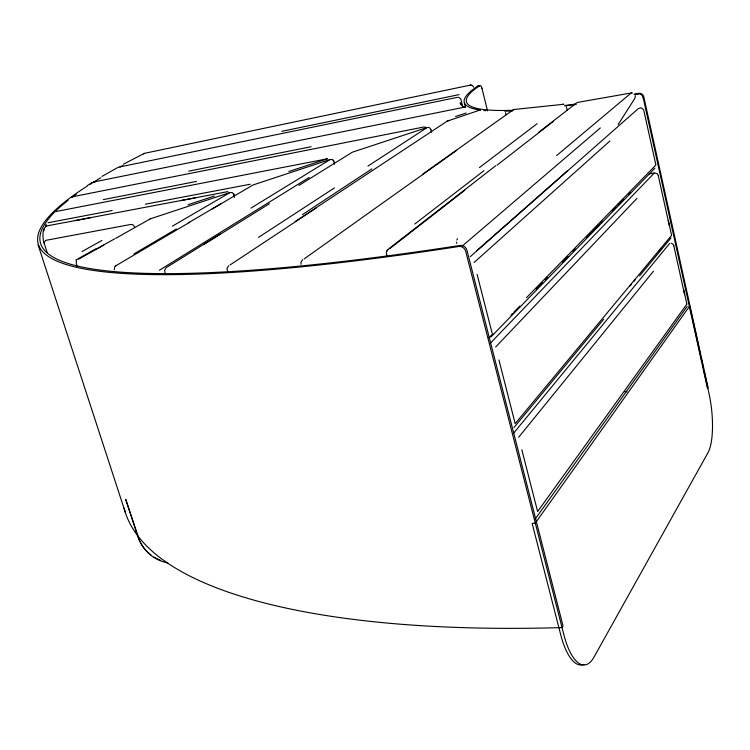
<?xml version="1.0" encoding="UTF-8"?>
<svg xmlns="http://www.w3.org/2000/svg" width="750" height="750" viewBox="0 0 750 750"><rect width="100%" height="100%" fill="white"/><g stroke="black" fill="none" stroke-linecap="round" stroke-linejoin="round"><path stroke-width="1.12" d="M90.291 217.734L47.062 225.862C41.822 228.094 42.956 236.241 43.397 240.928L47.128 252.394M44.456 228.225L43.509 231.478M76.519 260.869L76.266 263.709L77.297 266.906M495.75 165.694L387.816 249.581L386.316 252.375L386.972 256.238M45.909 224.953L46.191 224.213M456.816 240.038L457.519 238.744M618.141 124.556L634.828 98.409L635.409 95.616M534.853 519.544L687.169 306.394M686.756 304.275L537.619 511.584L521.85 449.784M387.816 249.581L386.897 250.734M518.663 437.259L653.475 271.191M513.366 433.472L669.778 243.309M630.028 286.031L631.528 284.231M633.769 281.531L635.259 279.731M659.306 250.753L660.778 248.972M603.741 319.191L513.994 427.481M639.572 275.906L671.034 237.909M671.503 235.444L515.184 423.637L498.938 359.944M115.462 265.941L116.091 265.453M165.947 267.881L164.578 270.506L165.356 274.078M115.594 265.791L114.581 267L114.309 269.85M495.637 347.034L637.013 198.309M490.284 343.247L654.188 173.138M490.884 337.013L654.853 168.225M526.444 297.741L655.903 165.028L643.847 110.634M488.897 337.856L492.909 333.731M510.938 315.206L512.569 313.528M513.759 312.309L516.966 309.009M517.472 308.503L519.919 305.981M536.241 289.209L542.512 282.759M545.222 279.984L547.669 277.462M562.519 262.2L568.078 256.5M572.972 251.466L575.4 248.963M586.65 237.403L590.662 233.287M591.75 232.172L595.828 227.981M596.269 227.522L599.475 224.222M600.722 222.947L602.353 221.269M612.15 211.2L616.228 207.009M618 205.2L623.578 199.462M628.472 194.428L630.122 192.731M474.075 262.5L609.862 141.028M476.616 250.8L567.619 170.653M470.334 256.622L637.509 109.322M638.606 93.347A4.397 4.237 44.2 0 1 643.772 96.778L708.084 387.628L707.512 388.566L643.097 97.369L643.547 96.975M462.488 245.859L600.319 127.941M228.516 265.697L226.959 268.631L227.709 272.306M638.147 93.731L638.606 93.338A258.984 35.072 -13.8 0 1 634.022 94.209M556.659 155.531L631.125 93.037M143.616 153.872L144.562 153.319M638.025 108.712L641.053 107.766L643.716 109.744M389.7 248.681L464.794 190.266M497.072 165.159L553.35 121.378M538.95 132.122L577.2 102.469L631.425 92.944M414.788 224.016L483.947 170.7M479.428 167.606L537.122 123.684M422.662 174.197L513.337 109.753M304.125 258.928L456.666 150.366M302.597 259.641L300.947 262.453L301.059 264.319M295.209 221.588L447.938 120.666L448.669 120.412L447.309 121.116L480.3 109.95M229.95 265.022L316.5 207.797M302.456 214.594L371.906 168.881M87.525 185.494L92.25 182.409M258.412 237.441L334.519 187.866M367.922 166.106L427.181 127.5M45.647 240.422L44.325 242.409L44.4 244.097M159.394 270.234L309.197 177.422M166.631 267.375L220.078 234.169M203.963 244.406L269.447 203.709M298.922 185.4L352.35 152.194L426.891 127.566M250.978 208.106L330.178 159.506M101.972 176.409L118.247 167.25L457.397 97.331M133.922 253.95L176.363 228.984M188.616 222.741L221.353 203.456M116.044 265.65L115.556 265.931L189.675 222.281M211.725 209.288L252.947 184.997L329.934 159.562M172.416 226.144L230.053 192.544M45.769 240.366L130.894 224.428L132.947 224.775L134.653 226.856M75.75 260.109L95.944 248.756M96.497 249.028L114.713 238.772M78.647 259.191L103.65 245.119M115.716 238.331L150.309 218.859M82.05 251.531L101.934 240.45M123.459 164.194L144.047 153.525M229.856 192.581L150.15 218.887M188.016 204.731L214.35 196.05M288.853 171.487L327.037 158.897M455.569 116.522L466.163 113.025M514.106 109.481L563.522 104.297M144.928 153.234L470.484 85.088L472.387 85.434L473.653 87.15M480.497 110.109A261.469 35.419 -13.8 0 1 477.919 85.987L479.231 85.716M281.737 131.334L459.075 94.631M93.263 182.072L465.403 106.988M188.7 171.15L311.128 146.728M72.337 196.8L423.891 126.984L425.831 127.313M103.322 199.612L196.491 181.425M327.422 158.794L56.409 211.434M48 222.759L112.097 210.544M145.341 204.216L250.2 184.228M180.6 200.625L227.869 191.616M75.075 220.594L195.572 197.775M649.294 173.934C652.172 173.344 657.3 171.553 658.425 175.688M463.828 107.025L464.766 106.903M230.728 192.441L232.519 192.759L234.197 194.812L233.484 193.566M476.719 109.547L477.506 109.5M563.288 104.381L562.425 104.428L563.784 104.353M632.034 92.916L632.522 92.944M331.144 159.366L332.672 159.844M458.391 97.219L460.725 98.766L462.816 106.688M428.353 127.369L429.647 127.828L431.1 129.731M671.391 243.216L673.434 244.603L673.959 245.822M333.478 160.538L334.209 161.756M332.55 159.731L333.637 160.688M460.641 103.809L460.134 102.75L461.231 104.616L460.35 103.838L463.725 107.353M38.062 244.8L125.4 512.634M233.794 195.206L234.441 197.409M333.909 162.112L334.5 164.297M46.022 226.631L45.844 225.741M430.903 130.05L431.456 132.206M477.103 274.369L492.056 332.991M464.428 102.984L465.562 107.522M481.95 88.275L487.528 110.878M505.547 112.669L506.081 114.862M566.428 107.119L567.197 110.381M668.297 220.331L671.606 235.2M683.616 289.444L686.85 304.003M700.444 354.806L689.663 306.075L535.294 523.153L532.134 523.35L560.728 634.819A58.734 21.009 86.2 0 0 584.006 664.369M700.941 357.075L701.944 361.603M702.45 363.872L703.453 368.409M703.95 370.678L708.966 393.337A46.181 13.378 83.7 0 1 708 452.691L594.038 657.047A58.791 20.934 86.2 0 1 563.869 634.725L465.675 251.25A5.925 5.269 48.6 0 0 458.85 246.488A794.569 115.106 -13.4 0 1 87.441 185.963M658.312 175.903L669.319 225.6M673.856 246.075L684.619 294.656M456.609 242.184L456.713 243.403M160.612 560.325A43.997 40.809 -42.5 0 1 154.116 557.137M151.2 555.159A43.997 40.809 -42.5 0 1 137.775 536.353L125.738 499.341L138.291 537.038A44.053 40.856 -42.5 0 0 167.822 562.931M90.216 184.209A794.569 115.106 -13.4 0 1 100.884 177.75M119.944 167.072A794.569 115.106 -13.4 0 1 122.822 165.534M124.116 508.106A754.65 226.613 -10.5 0 0 562.031 627.581L563.034 625.941L466.913 250.172A5.916 5.259 48.5 0 0 460.106 245.428A791.353 114.572 -13.4 0 1 68.147 200.287M71.831 197.484A791.353 114.572 -13.4 0 1 76.219 194.288M93.9 182.616A791.353 114.572 -13.4 0 1 95.794 181.453M637.913 93.928A4.397 4.247 44.7 0 1 643.088 97.369M637.913 93.928A261.469 35.419 -13.8 0 1 634.444 94.594M576.188 104.419A261.469 35.419 -13.8 0 1 564.684 106.013M512.512 110.925A261.469 35.419 -13.8 0 1 504.722 111.169M485.822 110.691A261.469 35.419 -13.8 0 1 483.731 110.494M626.972 391.781A250.191 70.716 -11.3 0 1 624.609 391.697M477.909 85.978A3.619 1.322 78.5 0 1 479.006 86.494M575.203 104.072A258.984 35.072 -13.8 0 1 565.012 105.459M513.291 110.241A258.984 35.072 -13.8 0 1 479.887 85.575A3.628 1.322 78.4 0 1 481.931 88.284M117.103 167.7L117.103 167.7M45.712 226.397L46.575 225.994L45.712 226.397M470.916 85.106L470.203 85.153L470.916 85.106"/></g></svg>
